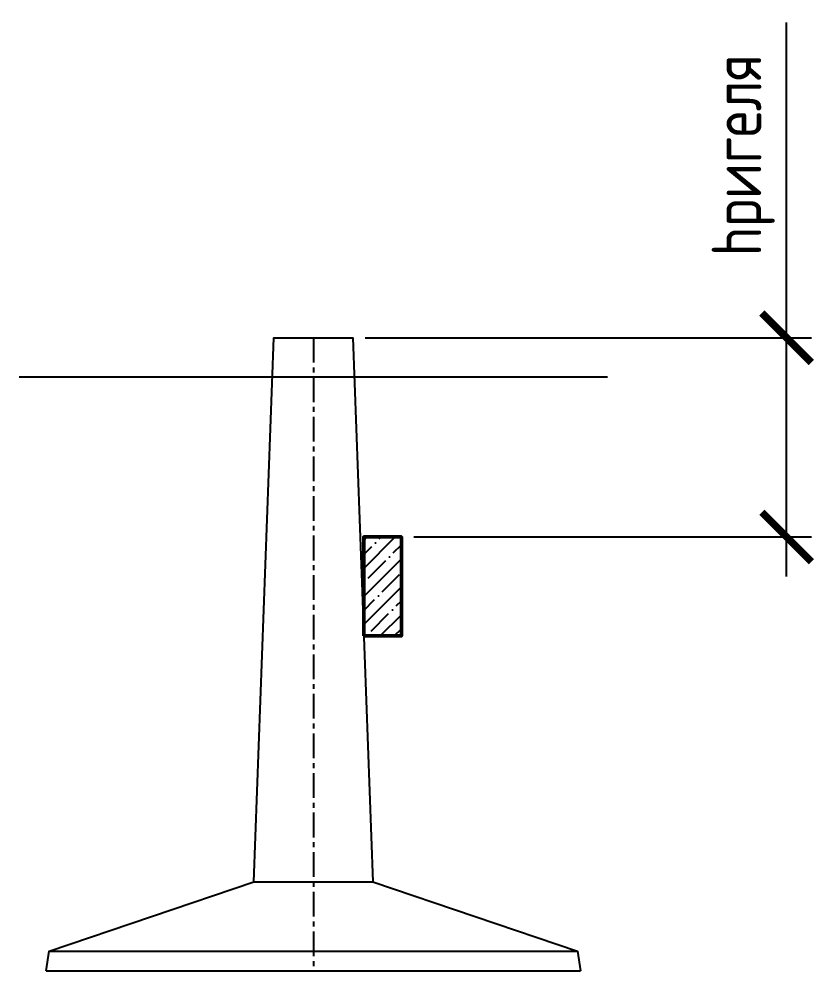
# Model space of a CAD drawing. Header units: millimetres. Extents: x 13371 to 72491, y -203173 to 48018.
# Drawn here: x 53419 to 57435, y -92538 to -87727 of the extents above; entities that cross this region are included whole.
import ezdxf

# ---------------------------------------------------------------- set-up
doc = ezdxf.new("R2010")
doc.units = ezdxf.units.MM
doc.linetypes.add('осевая', pattern=[2, 1.25, -0.25, 0.25, -0.25])
doc.layers.add('Осевая', color=7, linetype='осевая', lineweight=25)
doc.layers.add('Основная', color=7, linetype='Continuous', lineweight=50)
doc.styles.add('ГОСТ 2.304', font='CS_Gost2304.shx')
doc.dimstyles.new('СПДС', dxfattribs={"dimscale": 100, "dimtxt": 2.5, "dimasz": 2.5, "dimexe": 1.25, "dimexo": 0.625, "dimtad": 1, "dimdec": 0, "dimtxsty": 'ГОСТ 2.304', "dimblk": 'ARCHTICK', "dimblk1": 'ARCHTICK', "dimblk2": 'ARCHTICK', "dimcen": 2.5, "dimdle": 2, "dimadec": 0, "dimazin": 2, "dimtfac": 0.75, "dimtdec": 4, "dimtmove": 1, "dimatfit": 3, "dimfxl": 1, "dimtolj": 1, "dimarcsym": 1})

# ---------------------------------------------------------------- blocks, each defined once
blk = doc.blocks.new('_ArchTick')
at = {"color": 0, "linetype": 'ByBlock', "const_width": 0.15}
blk.add_lwpolyline([(-0.5, -0.5), (0.5, 0.5)], dxfattribs=at)
blk = doc.blocks.new('*D32')
at = {"color": 0, "lineweight": -2, "ltscale": 100, "transparency": 16777216}
for p, q in [((57296.6, -89337.8), (57296.6, -87744.1)), ((55168.2, -89337.8), (57421.6, -89337.8)), ((57296.6, -90544.5), (57296.6, -89337.8)), ((55413, -90344.5), (57421.6, -90344.5))]:
    blk.add_line(p, q, dxfattribs=at)
at = {"layer": 'Defpoints', "color": 0, "ltscale": 100, "transparency": 16777216}
for p in [(55105.7, -89337.8), (57296.6, -89337.8), (55350.5, -90344.5)]:
    blk.add_point(p, dxfattribs=at)
at = {"color": 0, "lineweight": -2, "ltscale": 100, "transparency": 16777216, "xscale": 250, "yscale": 250, "zscale": 250}
for p, rotation in [((57296.6, -89337.8), 90), ((57296.6, -90344.5), 270)]:
    blk.add_blockref('_ArchTick', p, dxfattribs=dict(at, rotation=rotation))
at = {"color": 0, "ltscale": 100, "transparency": 16777216, "insert": (57077.8, -88415.9), "char_height": 250, "attachment_point": 5, "rotation": 90, "style": 'ГОСТ 2.304'}
blk.add_mtext('\\A1;hригеля', dxfattribs=at)

msp = doc.modelspace()

# ---------------------------------------------------------------- hatches: boundary and pattern name
at = {"ltscale": 100}
h = msp.add_hatch(dxfattribs=at)
h.set_pattern_fill('БЕТОН И ИЗДЕЛИЯ ИЗ НЕГО', color=256, scale=200, pattern_type=2)
h.set_pattern_definition([(45, (0, 0), (-70.71068, 70.71068), []), (45, (70.71, 0), (-70.71068, 70.71068), [125, -27, 0, -27])])
h.paths.add_polyline_path([(55160.5, -90844.5), (55350.5, -90844.5), (55350.5, -90344.5), (55160.5, -90344.5)])

# ---------------------------------------------------------------- linework, layer by layer
for p, q in [((54705.7, -89337.8), (55105.7, -89337.8)), ((56392.5, -89537.8), (53418.8, -89537.8)), ((54605.7, -92087.8), (55205.7, -92087.8)), ((53570.7, -92437.8), (56240.7, -92437.8)), ((53555.7, -92537.8), (56255.7, -92537.8))]:
    msp.add_line(p, q, dxfattribs=at)
msp.add_lwpolyline([(53555.7, -92537.8), (53570.7, -92437.8), (54605.7, -92087.8), (54705.7, -89337.8), (55105.7, -89337.8), (55205.7, -92087.8), (56240.7, -92437.8), (56255.7, -92537.8)], dxfattribs=at)
at = {"layer": 'Осевая', "ltscale": 100}
msp.add_line((54905.7, -89337.8), (54905.7, -92537.8), dxfattribs=at)
at = {"layer": 'Основная', "ltscale": 100}
msp.add_lwpolyline([(55160.5, -90844.5), (55350.5, -90844.5), (55350.5, -90344.5), (55160.5, -90344.5), (55160.5, -90844.5)], dxfattribs=at)

# ---------------------------------------------------------------- dimensions: what is measured, and where the dimension line sits
at = {"ltscale": 100}
dim = msp.add_linear_dim(base=(57296.6, -89337.8), p1=(55350.5, -90344.5), p2=(55105.7, -89337.8), angle=90, text='hригеля', dimstyle='СПДС', override={"dimscale": 100, "dimlfac": 1, "dimtxsty": 'ГОСТ 2.304', "dimblk1": 'ArchTick', "dimblk2": 'ArchTick', "dimsah": 1, "dimtmove": 0, "dimtolj": 1}, dxfattribs=at)
dim.commit()
dim.dimension.update_dxf_attribs({"geometry": '*D32', "text_midpoint": (57077.8, -88415.9)})

doc.saveas('drawing.dxf')
